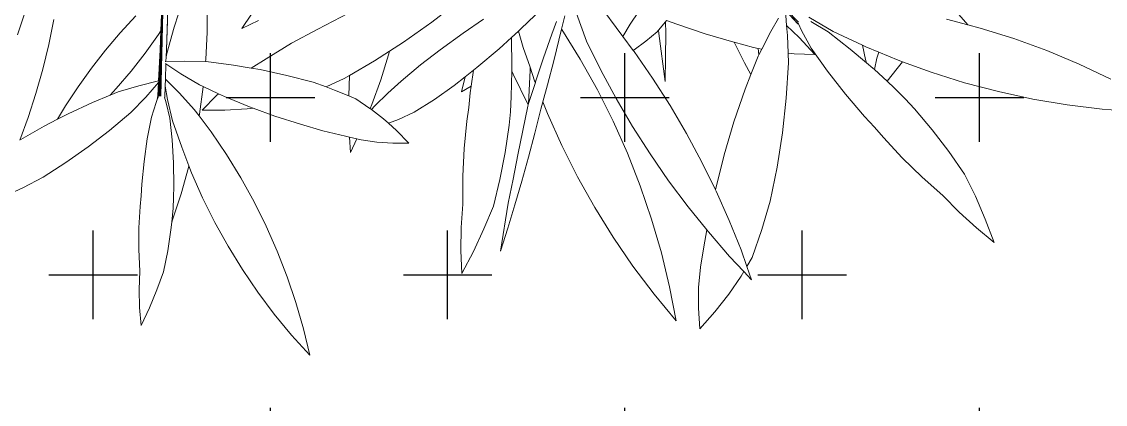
# Model space of a CAD drawing. Header units: millimetres. Extents: x 18 to 174501, y 22 to 24571.
# Drawn here: x 17985 to 18596, y 21527 to 21743 of the extents above; entities that cross this region are included whole.
import ezdxf

# ---------------------------------------------------------------- set-up
doc = ezdxf.new("R2010")
doc.units = ezdxf.units.MM
doc.header["$MEASUREMENT"] = 0
doc.layers.add('Edges', color=7, linetype='Continuous', lineweight=18)
doc.layers.add('tampak', color=7, linetype='Continuous')

# ---------------------------------------------------------------- blocks, each defined once
blk = doc.blocks.new('OUTDOOR')
at = {"layer": 'tampak', "transparency": 33554687}
h = blk.add_hatch(dxfattribs=at)
h.set_pattern_fill('CROSS', scale=400)
h.paths.add_polyline_path([(1833117.56, 62258.33), (1829017.56, 62258.33), (1829017.56, 55399.79), (1833117.56, 55399.79)])
blk = doc.blocks.new('BAMBOOPLAN')
at = {"layer": 'Edges'}
for p, q in [((-0.2502, -6.3412), (-0.2084, -5.0609)), ((-0.2538, -5.0917), (-0.2952, -6.7156)), ((3.8297, -5.0727), (4.8457, -6.1193)), ((-0.2649, -5.4639), (-0.3022, -6.7158)), ((-0.2689, -5.5792), (-0.3084, -6.7163)), ((-0.2945, -6.189), (-0.2807, -5.8591)), ((-0.1862, -6.1583), (-0.1165, -5.9433)), ((0.0777, -6.2006), (0.0787, -5.9746)), ((1.8907, -6.1181), (2.1165, -5.9435)), ((2.6064, -6.1736), (2.7788, -6.0092)), ((3.2219, -5.956), (3.4305, -6.2356)), ((4.8402, -6.1289), (4.7392, -6.0234)), ((4.8401, -6.1317), (4.7394, -6.0256)), ((4.7499, -6.1445), (4.7394, -6.0256)), ((6.2116, -6.1406), (6.1013, -6.0147)), ((-1.449, -6.2221), (-1.3867, -6.0284)), ((-1.1983, -6.2989), (-1.1576, -6.0986)), ((-0.6218, -6.2042), (-0.4971, -6.0686)), ((-0.2502, -6.3412), (-0.2417, -6.1086)), ((0.3575, -6.1707), (0.4355, -6.0556)), ((0.3575, -6.1707), (0.4932, -6.1042)), ((0.9706, -6.1748), (1.2178, -6.0459)), ((2.1421, -6.2067), (2.3057, -6.0956)), ((2.9361, -6.1757), (2.9625, -6.0687)), ((3.1372, -6.2717), (3.0546, -6.0491)), ((3.4894, -6.1362), (3.5569, -6.0354)), ((3.7739, -6.1156), (3.7818, -6.1061)), ((3.8643, -6.1358), (3.7818, -6.1061)), ((4.6213, -6.1947), (4.6848, -6.0861)), ((5.1243, -6.1941), (4.9298, -6.0795)), ((5.0832, -6.1962), (4.9458, -6.1137)), ((6.2116, -6.1406), (6.0372, -6.0945)), ((-0.3135, -6.2179), (-0.2945, -6.189)), ((-0.3009, -6.3423), (-0.2945, -6.189)), ((-0.2454, -6.3706), (-0.1862, -6.1583)), ((0.0677, -6.4208), (0.0777, -6.2006)), ((0.7591, -6.2892), (0.9706, -6.1748)), ((1.6622, -6.28), (1.8907, -6.1181)), ((2.5311, -6.2423), (2.5878, -6.1906)), ((2.5878, -6.1906), (2.6064, -6.1736)), ((2.6272, -6.3237), (2.5878, -6.1906)), ((2.8581, -6.2158), (2.8944, -6.1144)), ((2.8732, -6.4293), (2.9361, -6.1757)), ((2.9369, -6.177), (2.9361, -6.1757)), ((3.086, -6.4171), (2.9369, -6.177)), ((3.4305, -6.2356), (3.4894, -6.1362)), ((3.6155, -6.2723), (3.7065, -6.1969)), ((3.7065, -6.1969), (3.717, -6.1842)), ((3.717, -6.1842), (3.7739, -6.1156)), ((3.7195, -6.2097), (3.717, -6.1842)), ((3.7748, -6.2074), (3.7739, -6.1156)), ((4.0918, -6.2137), (3.8643, -6.1358)), ((4.5493, -6.336), (4.6213, -6.1947)), ((4.852, -6.2431), (4.7499, -6.1445)), ((4.7571, -6.2251), (4.7499, -6.1445)), ((4.8401, -6.1317), (4.8417, -6.1327)), ((4.8417, -6.1327), (4.8443, -6.1326)), ((4.8443, -6.1326), (4.8432, -6.1303)), ((4.8698, -6.1868), (4.8443, -6.1326)), ((4.9469, -6.3274), (4.8698, -6.1868)), ((5.2631, -6.3353), (5.0832, -6.1962)), ((5.3612, -6.3045), (5.1243, -6.1941)), ((6.3107, -6.1668), (6.2116, -6.1406)), ((6.5807, -6.2515), (6.3107, -6.1668)), ((-0.741, -6.3449), (-0.6218, -6.2042)), ((-0.4208, -6.3676), (-0.3135, -6.2179)), ((1.5486, -6.3529), (1.6622, -6.28)), ((1.9576, -6.3421), (2.1421, -6.2067)), ((2.4319, -6.3328), (2.5311, -6.2423)), ((2.5311, -6.2433), (2.5311, -6.2423)), ((2.5357, -6.4811), (2.5311, -6.2433)), ((2.791, -6.4072), (2.8581, -6.2158)), ((3.2518, -6.5049), (3.1372, -6.2717)), ((3.5135, -6.3465), (3.4305, -6.2356)), ((3.5203, -6.3421), (3.6155, -6.2723)), ((3.7195, -6.2097), (3.7711, -6.5978)), ((3.7742, -6.4038), (3.7748, -6.2074)), ((4.3228, -6.2797), (4.0918, -6.2137)), ((4.3279, -6.2811), (4.3228, -6.2797)), ((4.4094, -6.4463), (4.3279, -6.2811)), ((4.4825, -6.3232), (4.3279, -6.2811)), ((4.7615, -6.3675), (4.7571, -6.2251)), ((4.9762, -6.3791), (4.852, -6.2431)), ((6.8465, -6.3483), (6.5807, -6.2515)), ((-1.2462, -6.4975), (-1.1983, -6.2989)), ((-0.8543, -6.4903), (-0.741, -6.3449)), ((-0.5342, -6.513), (-0.4208, -6.3676)), ((-0.3125, -6.5924), (-0.3009, -6.3423)), ((-0.3114, -6.5921), (-0.3009, -6.3423)), ((-0.2521, -6.3996), (-0.2502, -6.3412)), ((-0.2521, -6.3996), (-0.2454, -6.3706)), ((0.554, -6.4142), (0.7591, -6.2892)), ((1.4264, -6.4314), (1.5486, -6.3529)), ((1.541, -6.3817), (1.5486, -6.3529)), ((1.7984, -6.4641), (1.9576, -6.3421)), ((2.2533, -6.4846), (2.4319, -6.3328)), ((2.6815, -6.4826), (2.6272, -6.3237)), ((3.5135, -6.3465), (3.5203, -6.3421)), ((3.5202, -6.3555), (3.5135, -6.3465)), ((3.6692, -6.571), (3.5202, -6.3555)), ((4.5191, -6.3302), (4.4825, -6.3232)), ((4.526, -6.3816), (4.5191, -6.3302)), ((4.5493, -6.336), (4.5191, -6.3302)), ((4.526, -6.3816), (4.5493, -6.336)), ((4.8096, -6.3729), (4.7615, -6.3675)), ((4.7639, -6.4474), (4.7615, -6.3675)), ((4.9762, -6.3791), (4.8096, -6.3729)), ((5.0788, -6.5125), (4.9469, -6.3274)), ((5.3928, -6.4455), (5.2631, -6.3353)), ((5.3851, -6.4191), (5.3612, -6.3045)), ((5.387, -6.3165), (5.3612, -6.3045)), ((5.4921, -6.3603), (5.387, -6.3165)), ((5.4771, -6.4101), (5.4921, -6.3603)), ((5.6479, -6.4251), (5.4921, -6.3603)), ((7.1073, -6.457), (6.8465, -6.3483)), ((-0.2533, -6.4363), (-0.2603, -6.4365)), ((-0.2539, -6.4553), (-0.2581, -6.4525)), ((-0.2579, -6.5776), (-0.2539, -6.4553)), ((-0.1325, -6.5364), (-0.2539, -6.4553)), ((-0.2533, -6.4363), (-0.2521, -6.3996)), ((-0.1025, -6.4321), (-0.2533, -6.4363)), ((0.0662, -6.437), (-0.1025, -6.4321)), ((0.0662, -6.437), (0.0677, -6.4208)), ((0.0709, -6.4372), (0.0662, -6.437)), ((0.2918, -6.4651), (0.0709, -6.4372)), ((0.4343, -6.4892), (0.554, -6.4142)), ((1.2249, -6.5482), (1.4264, -6.4314)), ((1.4776, -6.584), (1.541, -6.3817)), ((2.726, -6.6004), (2.791, -6.4072)), ((2.8223, -6.6241), (2.8732, -6.4293)), ((3.2241, -6.6639), (3.086, -6.4171)), ((3.7711, -6.5978), (3.7742, -6.4038)), ((4.4622, -6.5406), (4.4094, -6.4463)), ((4.4622, -6.5406), (4.5203, -6.3929)), ((4.5203, -6.3929), (4.526, -6.3816)), ((4.7452, -6.7323), (4.7639, -6.4474)), ((5.3928, -6.4455), (5.3851, -6.4191)), ((5.4443, -6.4893), (5.3928, -6.4455)), ((5.457, -6.501), (5.4771, -6.4101)), ((5.6419, -6.4931), (5.6827, -6.4378)), ((5.6827, -6.4378), (5.6479, -6.4251)), ((5.9136, -6.5219), (5.6827, -6.4378)), ((7.3626, -6.5772), (7.1073, -6.457)), ((-1.3014, -6.6939), (-1.2462, -6.4975)), ((-0.9617, -6.6401), (-0.8543, -6.4903)), ((-0.6534, -6.6537), (-0.5342, -6.513)), ((0.0171, -6.6243), (-0.1325, -6.5364)), ((0.4343, -6.4892), (0.2918, -6.4651)), ((0.5072, -6.5015), (0.4343, -6.4892)), ((0.7208, -6.5477), (0.5072, -6.5015)), ((0.9322, -6.6036), (0.7208, -6.5477)), ((1.1839, -6.572), (1.2249, -6.5482)), ((1.2196, -6.7135), (1.2249, -6.5482)), ((1.6427, -6.5937), (1.7984, -6.4641)), ((2.1596, -6.5587), (2.2261, -6.5061)), ((2.2078, -6.6338), (2.2261, -6.5061)), ((2.2261, -6.5061), (2.2533, -6.4846)), ((2.5305, -6.7192), (2.535, -6.5133)), ((2.535, -6.5133), (2.5357, -6.4811)), ((2.5454, -6.5372), (2.535, -6.5133)), ((2.6667, -6.7839), (2.5454, -6.5372)), ((2.6701, -6.7734), (2.6816, -6.5086)), ((2.6816, -6.5086), (2.6815, -6.4826)), ((2.7186, -6.5911), (2.6815, -6.4826)), ((3.3755, -6.7345), (3.2518, -6.5049)), ((4.4158, -6.6585), (4.4622, -6.5406)), ((5.2242, -6.6981), (5.0788, -6.5125)), ((5.457, -6.501), (5.4443, -6.4893)), ((5.5593, -6.5955), (5.457, -6.501)), ((5.5593, -6.5955), (5.6419, -6.4931)), ((6.1836, -6.6066), (5.9136, -6.5219)), ((-0.6381, -6.6812), (-0.472, -6.6309)), ((-0.472, -6.6309), (-0.3125, -6.5924)), ((-0.4157, -6.7237), (-0.3131, -6.6059)), ((-0.3179, -6.7097), (-0.3131, -6.6059)), ((-0.3167, -6.7184), (-0.3119, -6.6046)), ((-0.3131, -6.6059), (-0.3119, -6.6046)), ((-0.3125, -6.5924), (-0.3114, -6.5921)), ((-0.3119, -6.6046), (-0.3114, -6.5921)), ((-0.2627, -6.723), (-0.2598, -6.6338)), ((-0.2598, -6.6338), (-0.2579, -6.5776)), ((-0.2405, -6.7421), (-0.2598, -6.6338)), ((-0.143, -6.6908), (-0.2579, -6.5776)), ((0.0478, -6.6386), (0.0171, -6.6243)), ((1.0368, -6.6411), (0.9322, -6.6036)), ((1.0368, -6.6411), (1.1839, -6.572)), ((1.4052, -6.7829), (1.4776, -6.584)), ((1.5343, -6.6904), (1.6427, -6.5937)), ((1.9105, -6.7413), (2.0709, -6.6288)), ((2.0709, -6.6288), (2.1596, -6.5587)), ((2.1281, -6.6797), (2.1596, -6.5587)), ((2.1281, -6.6797), (2.2078, -6.6338)), ((2.2001, -6.6883), (2.2078, -6.6338)), ((2.6701, -6.7734), (2.7243, -6.6057)), ((2.7243, -6.6057), (2.7186, -6.5911)), ((2.7243, -6.6057), (2.726, -6.6004)), ((2.7849, -6.7599), (2.8223, -6.6241)), ((3.8102, -6.7918), (3.6692, -6.571)), ((5.6193, -6.6509), (5.5593, -6.5955)), ((6.4572, -6.679), (6.1836, -6.6066)), ((-1.3637, -6.8876), (-1.3014, -6.6939)), ((-1.0627, -6.7938), (-0.9617, -6.6401)), ((-0.844, -6.766), (-0.7034, -6.7081)), ((-0.7034, -6.7081), (-0.6534, -6.6537)), ((-0.7034, -6.7081), (-0.6381, -6.6812)), ((-0.5371, -6.8477), (-0.4157, -6.7237)), ((-0.3237, -6.7413), (-0.3179, -6.7097)), ((-0.3237, -6.7413), (-0.3166, -6.7228)), ((-0.3183, -6.7198), (-0.3179, -6.7097)), ((-0.3183, -6.7198), (-0.318, -6.7213)), ((-0.318, -6.7213), (-0.3166, -6.7228)), ((-0.3166, -6.7228), (-0.3159, -6.7209)), ((-0.2644, -6.7245), (-0.2649, -6.7229)), ((-0.2627, -6.723), (-0.2644, -6.7245)), ((-0.2511, -6.7696), (-0.2644, -6.7245)), ((-0.0249, -6.8214), (-0.143, -6.6908)), ((0.0176, -6.8592), (0.0476, -6.6405)), ((0.0379, -6.8271), (0.1554, -6.7088)), ((0.0476, -6.6405), (0.0478, -6.6386)), ((0.1706, -6.6957), (0.0478, -6.6386)), ((0.1554, -6.7088), (0.1706, -6.6957)), ((0.219, -6.7181), (0.1706, -6.6957)), ((0.4195, -6.8014), (0.219, -6.7181)), ((1.1065, -6.6661), (1.0368, -6.6411)), ((1.2196, -6.7135), (1.1065, -6.6661)), ((1.2775, -6.7378), (1.2196, -6.7135)), ((1.4299, -6.7942), (1.5343, -6.6904)), ((2.1881, -6.8058), (2.2001, -6.6883)), ((2.5228, -6.841), (2.5305, -6.7192)), ((3.351, -6.9168), (3.2241, -6.6639)), ((4.3247, -6.9216), (4.4158, -6.6585)), ((5.3773, -6.878), (5.2242, -6.6981)), ((5.7055, -6.7372), (5.6193, -6.6509)), ((6.7336, -6.7389), (6.4572, -6.679)), ((-1.1274, -6.9016), (-1.0627, -6.7938)), ((-1.0411, -6.857), (-0.844, -6.766)), ((-0.3706, -6.8857), (-0.3333, -6.7664)), ((-0.3333, -6.7664), (-0.3237, -6.7413)), ((-0.2232, -6.8915), (-0.2511, -6.7696)), ((-0.1998, -6.9134), (-0.2405, -6.7421)), ((0.4023, -6.8176), (0.4484, -6.8119)), ((0.4484, -6.8119), (0.4195, -6.8014)), ((0.6238, -6.8756), (0.4484, -6.8119)), ((1.3901, -6.8136), (1.2775, -6.7378)), ((1.3919, -6.8149), (1.4052, -6.7829)), ((1.4033, -6.8238), (1.4299, -6.7942)), ((1.7473, -6.8454), (1.9105, -6.7413)), ((2.1725, -6.9161), (2.1881, -6.8058)), ((2.6231, -6.9914), (2.6632, -6.7947)), ((2.6632, -6.7947), (2.6667, -6.7839)), ((2.6667, -6.7839), (2.6701, -6.7734)), ((2.7688, -6.8187), (2.7849, -6.7599)), ((2.822, -6.8544), (2.7849, -6.7599)), ((3.508, -6.96), (3.3755, -6.7345)), ((3.9427, -7.0173), (3.8102, -6.7918)), ((4.7152, -7.0107), (4.7452, -6.7323)), ((5.7794, -6.8168), (5.7055, -6.7372)), ((7.0122, -6.7861), (6.7336, -6.7389)), ((7.2923, -6.8207), (7.0122, -6.7861)), ((-1.4298, -7.0697), (-1.3637, -6.8876)), ((-1.1274, -6.9016), (-1.0411, -6.857)), ((-0.7074, -6.9911), (-0.5371, -6.8477)), ((-0.4035, -7.06), (-0.3706, -6.8857)), ((-0.2042, -7.0678), (-0.2232, -6.8915)), ((0.0147, -6.8747), (-0.0249, -6.8214)), ((0.0147, -6.8747), (0.0176, -6.8592)), ((0.1099, -7.0029), (0.0147, -6.8747)), ((0.0379, -6.8271), (0.2221, -6.8281)), ((0.2221, -6.8281), (0.4023, -6.8176)), ((0.8313, -6.9404), (0.6238, -6.8756)), ((1.3919, -6.8149), (1.3901, -6.8136)), ((1.4033, -6.8238), (1.3919, -6.8149)), ((1.4992, -6.8983), (1.4033, -6.8238)), ((1.5396, -6.9341), (1.4992, -6.8983)), ((1.6224, -6.9025), (1.7473, -6.8454)), ((2.5122, -6.949), (2.5228, -6.841)), ((2.7198, -7.0137), (2.7688, -6.8187)), ((2.9374, -7.1128), (2.822, -6.8544)), ((5.4575, -6.9648), (5.3773, -6.878)), ((5.9239, -6.9862), (5.7794, -6.8168)), ((7.5732, -6.8423), (7.2923, -6.8207)), ((-1.4225, -7.0654), (-1.2341, -6.9568)), ((-1.2341, -6.9568), (-1.1274, -6.9016)), ((-0.1266, -7.1273), (-0.1998, -6.9134)), ((1.0111, -6.9937), (0.8313, -6.9404)), ((1.5396, -6.9341), (1.6224, -6.9025)), ((1.6045, -6.9918), (1.5396, -6.9341)), ((2.1506, -7.1375), (2.1725, -6.9161)), ((2.4809, -7.1695), (2.5122, -6.949)), ((3.4664, -7.1752), (3.351, -6.9168)), ((3.649, -7.1808), (3.508, -6.96)), ((4.2455, -7.1887), (4.3247, -6.9216)), ((5.5297, -7.0495), (5.4575, -6.9648)), ((6.0583, -7.1621), (5.9239, -6.9862)), ((-0.8801, -7.1247), (-0.7074, -6.9911)), ((-0.4292, -7.2421), (-0.4035, -7.06)), ((-0.1929, -7.2529), (-0.2042, -7.0678)), ((0.2339, -7.1851), (0.1099, -7.0029)), ((1.1933, -7.0376), (1.0111, -6.9937)), ((1.2267, -7.0452), (1.1933, -7.0376)), ((1.2341, -7.1686), (1.2267, -7.0452)), ((1.2859, -7.0587), (1.2267, -7.0452)), ((1.2341, -7.1686), (1.2859, -7.0587)), ((1.3191, -7.0663), (1.2859, -7.0587)), ((1.4467, -7.0852), (1.3191, -7.0663)), ((1.7058, -7.0937), (1.6045, -6.9918)), ((2.5834, -7.1876), (2.6231, -6.9914)), ((2.6686, -7.2077), (2.7198, -7.0137)), ((4.0664, -7.247), (3.9427, -7.0173)), ((4.6725, -7.2876), (4.7152, -7.0107)), ((5.6812, -7.2125), (5.5297, -7.0495)), ((-1.059, -7.2504), (-0.8801, -7.1247)), ((-0.0685, -7.2767), (-0.1266, -7.1273)), ((1.5757, -7.0944), (1.4467, -7.0852)), ((1.7058, -7.0937), (1.5757, -7.0944)), ((2.1407, -7.3612), (2.1506, -7.1375)), ((3.0643, -7.3657), (2.9374, -7.1128)), ((6.1847, -7.3437), (6.0583, -7.1621)), ((-0.4476, -7.4254), (-0.4292, -7.2421)), ((0.3496, -7.3729), (0.2339, -7.1851)), ((2.4381, -7.3867), (2.4809, -7.1695)), ((2.5445, -7.3829), (2.5834, -7.1876)), ((2.6152, -7.4001), (2.6686, -7.2077)), ((3.5698, -7.4384), (3.4664, -7.1752)), ((3.798, -7.3963), (3.649, -7.1808)), ((4.176, -7.4699), (4.0664, -7.247)), ((4.1784, -7.4593), (4.2455, -7.1887)), ((5.8422, -7.3681), (5.6812, -7.2125)), ((-1.2434, -7.3679), (-1.059, -7.2504)), ((-0.1891, -7.4387), (-0.1929, -7.2529)), ((-0.1312, -7.5035), (-0.0719, -7.2912)), ((-0.0719, -7.2912), (-0.0685, -7.2767)), ((-0.0467, -7.3327), (-0.0685, -7.2767)), ((0.0425, -7.5345), (-0.0467, -7.3327)), ((4.6172, -7.5625), (4.6725, -7.2876)), ((-1.4075, -7.4537), (-1.2434, -7.3679)), ((0.4568, -7.5659), (0.3496, -7.3729)), ((2.1401, -7.5846), (2.1407, -7.3612)), ((2.3857, -7.6017), (2.4381, -7.3867)), ((2.5063, -7.5768), (2.5445, -7.3829)), ((2.5599, -7.5905), (2.6152, -7.4001)), ((3.2024, -7.6125), (3.0643, -7.3657)), ((3.9548, -7.6061), (3.798, -7.3963)), ((6.0093, -7.5165), (5.8422, -7.3681)), ((6.2716, -7.5223), (6.1847, -7.3437)), ((-1.5761, -7.5308), (-1.4075, -7.4537)), ((-0.4531, -7.5174), (-0.4476, -7.4254)), ((-0.1999, -7.7126), (-0.1312, -7.5035)), ((-0.1911, -7.5338), (-0.1891, -7.4387)), ((3.6612, -7.7059), (3.5698, -7.4384)), ((4.176, -7.4699), (4.1784, -7.4593)), ((4.181, -7.4802), (4.176, -7.4699)), ((4.2863, -7.7163), (4.181, -7.4802)), ((-0.4617, -7.6038), (-0.4531, -7.5174)), ((-0.1959, -7.6184), (-0.1911, -7.5338)), ((0.1408, -7.7321), (0.0425, -7.5345)), ((0.5551, -7.7635), (0.4568, -7.5659)), ((2.1271, -7.7727), (2.1401, -7.5846)), ((2.5063, -7.5768), (2.4436, -7.9632)), ((2.5026, -7.7784), (2.5599, -7.5905)), ((4.5507, -7.7903), (4.6172, -7.5625)), ((6.1416, -7.6507), (6.0093, -7.5165)), ((6.3511, -7.706), (6.2716, -7.5223)), ((-0.4715, -7.7771), (-0.4617, -7.6038)), ((-0.2071, -7.7316), (-0.1959, -7.6184)), ((2.3094, -7.7851), (2.3857, -7.6017)), ((3.3515, -7.8525), (3.2024, -7.6125)), ((4.1062, -7.7937), (3.9548, -7.6061)), ((6.2796, -7.7768), (6.1416, -7.6507)), ((-0.2131, -7.7912), (-0.2071, -7.7316)), ((-0.2071, -7.7316), (-0.1999, -7.7126)), ((0.248, -7.9251), (0.1408, -7.7321)), ((0.6443, -7.9652), (0.5551, -7.7635)), ((2.1241, -7.9595), (2.1271, -7.7727)), ((3.7401, -7.9768), (3.6612, -7.7059)), ((4.3819, -7.9549), (4.2863, -7.7163)), ((6.4229, -7.8943), (6.3511, -7.706)), ((-0.4719, -7.9517), (-0.4715, -7.7771)), ((-0.2393, -7.9619), (-0.2131, -7.7912)), ((2.2244, -7.9663), (2.3094, -7.7851)), ((2.4436, -7.9632), (2.5026, -7.7784)), ((3.5111, -8.0853), (3.3515, -7.8525)), ((4.0819, -7.93), (4.1062, -7.7937)), ((4.119, -7.8095), (4.1062, -7.7937)), ((4.29, -8.0061), (4.119, -7.8095)), ((4.4721, -8.0147), (4.5507, -7.7903)), ((6.4229, -7.8943), (6.2796, -7.7768)), ((0.3637, -8.1129), (0.248, -7.9251)), ((4.0549, -8.0933), (4.0819, -7.93)), ((-0.4651, -8.1259), (-0.4719, -7.9517)), ((-0.2731, -8.1312), (-0.2393, -7.9619)), ((0.7243, -8.1707), (0.6443, -7.9652)), ((2.1309, -8.1447), (2.1241, -7.9595)), ((2.1309, -8.1447), (2.2244, -7.9663)), ((3.8066, -8.2505), (3.7401, -7.9768)), ((4.405, -8.1286), (4.29, -8.0061)), ((4.4292, -8.0876), (4.3819, -7.9549)), ((4.4292, -8.0876), (4.4721, -8.0147)), ((0.4877, -8.2951), (0.3637, -8.1129)), ((3.6808, -8.3101), (3.5111, -8.0853)), ((4.0405, -8.258), (4.0549, -8.0933)), ((4.4676, -8.1953), (4.4292, -8.0876)), ((-0.469, -8.2728), (-0.4651, -8.1259)), ((-0.3266, -8.2766), (-0.2731, -8.1312)), ((0.7947, -8.3792), (0.7243, -8.1707)), ((4.2838, -8.3108), (4.3838, -8.1647)), ((4.3838, -8.1647), (4.405, -8.1286)), ((4.4676, -8.1953), (4.405, -8.1286)), ((-0.4653, -8.4186), (-0.469, -8.2728)), ((-0.3869, -8.4205), (-0.3266, -8.2766)), ((0.6197, -8.4713), (0.4877, -8.2951)), ((3.8603, -8.5264), (3.8066, -8.2505)), ((4.0388, -8.4238), (4.0405, -8.258)), ((0.8554, -8.5904), (0.7947, -8.3792)), ((3.8603, -8.5264), (3.6808, -8.3101)), ((4.1723, -8.4528), (4.2838, -8.3108)), ((-0.454, -8.5627), (-0.4653, -8.4186)), ((-0.454, -8.5627), (-0.3869, -8.4205)), ((0.7593, -8.6409), (0.6197, -8.4713)), ((4.0496, -8.5902), (4.0388, -8.4238)), ((4.0496, -8.5902), (4.1723, -8.4528)), ((0.9063, -8.8037), (0.7593, -8.6409)), ((0.9063, -8.8037), (0.8554, -8.5904))]:
    blk.add_line(p, q, dxfattribs=at)

msp = doc.modelspace()

# ---------------------------------------------------------------- block references
at = {"xscale": 69.97983938875464, "yscale": 69.97983938875464, "zscale": 69.97983938875464}
msp.add_blockref('BAMBOOPLAN', (18083.91, 22170.71), dxfattribs=at)
msp.add_blockref('OUTDOOR', (-1811290.76, -40075.32))

doc.saveas('drawing.dxf')
